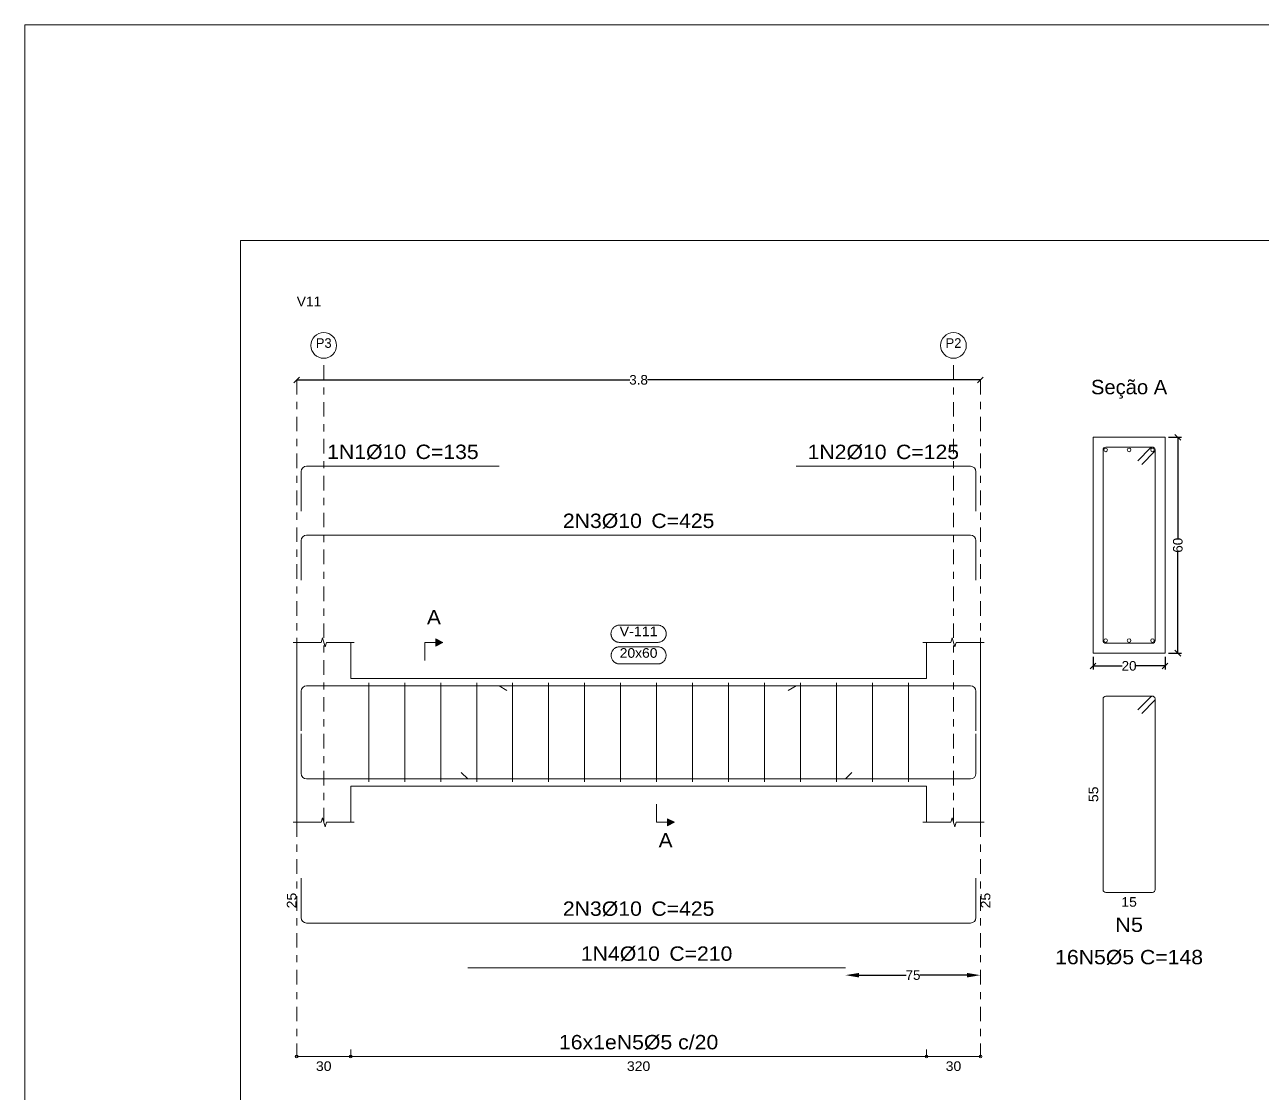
# Model space of a CAD drawing. Header units: millimetres. Extents: x 0 to 84, y 0 to 59.4.
# Drawn here: x 0 to 17.18, y 44.56 to 59.4 of the extents above; entities that cross this region are included whole.
import ezdxf
from ezdxf.enums import TextEntityAlignment as Align

# ---------------------------------------------------------------- set-up
doc = ezdxf.new("R2010")
doc.units = ezdxf.units.MM
doc.linetypes.add('CYPE_RAYAPUNTO', pattern=[0.4125, 0.2025, -0.105, 0, -0.105])
for name, color, linetype, lineweight in [('ARM_LONGITUDINAL_Ø10', 103, 'Continuous', 9), ('ARM_TRANSVERSAL_Ø5', 151, 'Continuous', 9), ('ELE_ARM_TRANS_TXT_EST', 3, 'Continuous', 9), ('ELE_CONT_NOS', 122, 'Continuous', 9), ('ELE_CONT_VIG_CONCRETO', 2, 'Continuous', 9), ('ELE_COT_COMPRIMENTO_PROJETADO', 122, 'Continuous', 0), ('ELE_COT_COT_ANCORAGENS', 3, 'Continuous', 0), ('ELE_COT_COT_ARM', 3, 'Continuous', 0), ('ELE_COT_COT_EST', 3, 'Continuous', 0), ('ELE_COT_COT_LIN_APOIOS', 2, 'CYPE_RAYAPUNTO', 0), ('ELE_COT_TEXTOS_ESTRIBOS', 122, 'Continuous', 0), ('ELE_REF_COT_LIN_AUX_COTA', 2, 'CYPE_RAYAPUNTO', 9), ('ELE_REF_LINHAS_MARCAS_PLANTA', 3, 'Continuous', 9), ('ELE_REF_MARCAS_PLANTA', 3, 'Continuous', 9), ('ELE_REF_NOME_PORTICO', 3, 'Continuous', 9), ('ELE_REF_REF_NOME', 3, 'Continuous', 9), ('ELE_REF_REF_REFERENCIA', 3, 'Continuous', 9), ('ELE_REF_TEXTO_REF_NOME', 3, 'Continuous', 9), ('ELE_REF_TEXTO_REF_REFERENCIA', 3, 'Continuous', 9), ('POR_ARM_LONG_ARM_TEXTOS', 3, 'Continuous', 9), ('POR_ARM_LONG_TXT_COMP', 3, 'Continuous', 9), ('QUAD_BORDA', 1, 'Continuous', 20), ('QUAD_LIMITES', 2, 'Continuous', 0), ('SEC_CONT_VIG_CONCRETO_CORTE', 2, 'Continuous', 9), ('SEC_COTAS_SEC_DIM_VIGA', 122, 'Continuous', 0), ('SEC_COTAS_TEXTOS_DETALHE_ESTRIBOS', 122, 'Continuous', 0), ('SEC_REF_TXT_NOMES', 3, 'Continuous', 9), ('SEC_REF_TXT_POSICOES_ARM_ESTRIBOS', 1, 'Continuous', 9)]:
    doc.layers.add(name, color=color, linetype=linetype, lineweight=lineweight)
doc.styles.add('CYPETXT', font='arial.ttf', dxfattribs={"height": 0.2})
doc.styles.add('CYPETXT_0.2', font='arial.ttf', dxfattribs={"height": 0.133333})
doc.dimstyles.new('cype_arrow', dxfattribs={"dimtxt": 0.18, "dimasz": 0.1875, "dimexe": 0.05, "dimexo": 0.05, "dimgap": 0, "dimtad": 0, "dimdec": 4, "dimzin": 0, "dimdsep": 46, "dimtxsty": 'CYPETXT_0.2', "dimcen": 0.09, "dimadec": 0, "dimazin": 0, "dimtfac": 1, "dimtdec": 4, "dimtofl": 0, "dimtmove": 2, "dimatfit": 3, "dimfxl": 1, "dimtolj": 1, "dimtzin": 0, "dimarcsym": 0})
doc.dimstyles.new('cype_oblique', dxfattribs={"dimtxt": 0.18, "dimasz": 0.18, "dimexe": 0.05, "dimexo": 0.05, "dimgap": 0, "dimtad": 0, "dimdec": 4, "dimzin": 0, "dimdsep": 46, "dimtxsty": 'CYPETXT_0.2', "dimblk": 'OBLIQUE', "dimtsz": 0.04, "dimcen": 0.09, "dimadec": 0, "dimazin": 0, "dimtfac": 1, "dimtdec": 4, "dimtofl": 0, "dimtmove": 2, "dimatfit": 3, "dimfxl": 1, "dimtolj": 1, "dimtzin": 0, "dimarcsym": 0})

# ---------------------------------------------------------------- blocks, each defined once
blk = doc.blocks.new('*D2')
at = {"layer": 'Defpoints', "color": 0, "transparency": 16777216}
for p in [(14.844, 50.666), (15.844, 50.666), (15.844, 50.489)]:
    blk.add_point(p, dxfattribs=at)
at = {"layer": 'SEC_COTAS_SEC_DIM_VIGA', "color": 0, "lineweight": -2, "transparency": 16777216}
for p, q in [((14.804, 50.449), (14.884, 50.529)), ((14.844, 50.616), (14.844, 50.439)), ((15.804, 50.449), (15.884, 50.529)), ((15.844, 50.616), (15.844, 50.439)), ((14.844, 50.489), (15.248, 50.489)), ((15.844, 50.489), (15.441, 50.489))]:
    blk.add_line(p, q, dxfattribs=at)
at = {"layer": 'SEC_COTAS_SEC_DIM_VIGA', "color": 0, "transparency": 16777216, "insert": (15.344, 50.489), "char_height": 0.1333, "attachment_point": 5, "style": 'CYPETXT_0.2'}
blk.add_mtext('\\A1;20', dxfattribs=at)
blk = doc.blocks.new('_Oblique')
at = {"color": 0, "linetype": 'ByBlock', "lineweight": -2}
blk.add_line((-0.5, -0.5), (0.5, 0.5), dxfattribs=at)
blk = doc.blocks.new('*D3')
at = {"layer": 'Defpoints', "color": 0, "transparency": 16777216}
for p in [(15.844, 53.666), (16.022, 53.666), (15.844, 50.666)]:
    blk.add_point(p, dxfattribs=at)
at = {"layer": 'SEC_COTAS_SEC_DIM_VIGA', "color": 0, "lineweight": -2, "transparency": 16777216}
for p, q in [((15.894, 53.666), (16.072, 53.666)), ((16.062, 53.626), (15.982, 53.706)), ((16.022, 53.666), (16.022, 52.262)), ((16.022, 50.666), (16.022, 52.071)), ((16.062, 50.626), (15.982, 50.706)), ((15.894, 50.666), (16.072, 50.666))]:
    blk.add_line(p, q, dxfattribs=at)
at = {"layer": 'SEC_COTAS_SEC_DIM_VIGA', "color": 0, "transparency": 16777216, "insert": (16.022, 52.166), "char_height": 0.1333, "attachment_point": 5, "rotation": 90, "style": 'CYPETXT_0.2'}
blk.add_mtext('\\A1;60', dxfattribs=at)
blk = doc.blocks.new('*D4')
at = {"layer": 'Defpoints', "color": 0, "transparency": 16777216}
for p in [(3.779, 54.464), (3.779, 54.464), (13.279, 54.464)]:
    blk.add_point(p, dxfattribs=at)
at = {"layer": 'ELE_COT_COMPRIMENTO_PROJETADO', "color": 0, "lineweight": -2, "transparency": 16777216}
for p, q in [((3.739, 54.424), (3.819, 54.504)), ((3.779, 54.464), (8.408, 54.464)), ((13.279, 54.464), (8.651, 54.464)), ((13.239, 54.424), (13.319, 54.504))]:
    blk.add_line(p, q, dxfattribs=at)
at = {"layer": 'ELE_COT_COMPRIMENTO_PROJETADO', "color": 0, "transparency": 16777216, "insert": (8.529, 54.464), "char_height": 0.1333, "attachment_point": 5, "style": 'CYPETXT_0.2'}
blk.add_mtext('\\A1;3.8', dxfattribs=at)
blk = doc.blocks.new('*D5')
at = {"layer": 'Defpoints', "color": 0, "transparency": 16777216}
for p in [(11.404, 46.191), (13.279, 46.191), (13.279, 46.191)]:
    blk.add_point(p, dxfattribs=at)
at = {"layer": 'ELE_COT_COT_ARM', "color": 0, "lineweight": -2, "transparency": 16777216}
for p, q in [((11.592, 46.191), (12.246, 46.191)), ((13.092, 46.191), (12.437, 46.191))]:
    blk.add_line(p, q, dxfattribs=at)
at = {"layer": 'ELE_COT_COT_ARM', "color": 0, "transparency": 16777216}
for points in [[(11.592, 46.222), (11.592, 46.159), (11.404, 46.191)], [(13.092, 46.222), (13.092, 46.159), (13.279, 46.191)]]:
    blk.add_solid(points, dxfattribs=at)
at = {"layer": 'ELE_COT_COT_ARM', "color": 0, "transparency": 16777216, "insert": (12.342, 46.191), "char_height": 0.1333, "attachment_point": 5, "style": 'CYPETXT_0.2'}
blk.add_mtext('\\A1;75', dxfattribs=at)

msp = doc.modelspace()

# ---------------------------------------------------------------- hatches: boundary and pattern name
at = {"layer": 'ELE_REF_LINHAS_MARCAS_PLANTA', "true_color": 0x000000}
for points in [[(5.71067, 50.7655), (5.71067, 50.8655), (5.81067, 50.8155)], [(8.92942, 48.3655), (8.92942, 48.2655), (9.02942, 48.3155)]]:
    msp.add_hatch(color=18, dxfattribs=at).paths.add_polyline_path(points, flags=0)

# ---------------------------------------------------------------- linework, layer by layer
at = {"layer": 'ARM_LONGITUDINAL_Ø10', "color": 18, "true_color": 0x000000}
for p, q in [((6.59192, 50.213), (6.6977, 50.1464)), ((10.71692, 50.213), (10.60974, 50.14869)), ((6.15442, 48.918), (6.06604, 49.00639)), ((11.40442, 48.918), (11.49281, 49.00639))]:
    msp.add_line(p, q, dxfattribs=at)
for points in [[(3.84192, 52.63928), (3.84192, 53.18928), (3.84763, 53.21798), (3.86389, 53.24231), (3.88822, 53.25857), (3.91692, 53.26428), (6.59192, 53.26428)], [(13.21692, 52.63823), (13.21692, 53.18823), (13.21121, 53.21693), (13.19496, 53.24126), (13.17062, 53.25752), (13.14192, 53.26323), (10.71692, 53.26323)], [(13.21692, 51.6805), (13.21692, 52.2305), (13.21121, 52.2592), (13.19496, 52.28353), (13.17062, 52.29979), (13.14192, 52.3055), (3.91692, 52.3055), (3.88822, 52.29979), (3.86389, 52.28353), (3.84763, 52.2592), (3.84192, 52.2305), (3.84192, 51.6805)], [(3.84192, 49.588), (3.84192, 50.138), (3.84763, 50.1667), (3.86389, 50.19103), (3.88822, 50.20729), (3.91692, 50.213), (6.59192, 50.213)], [(13.21692, 49.588), (13.21692, 50.138), (13.21121, 50.1667), (13.19496, 50.19103), (13.17062, 50.20729), (13.14192, 50.213), (3.91692, 50.213), (3.88822, 50.20729), (3.86389, 50.19103), (3.84763, 50.1667), (3.84192, 50.138), (3.84192, 49.588)], [(13.21692, 49.588), (13.21692, 50.138), (13.21121, 50.1667), (13.19496, 50.19103), (13.17062, 50.20729), (13.14192, 50.213), (10.71692, 50.213)], [(13.21692, 49.543), (13.21692, 48.993), (13.21121, 48.9643), (13.19496, 48.93997), (13.17062, 48.92371), (13.14192, 48.918), (3.91692, 48.918), (3.88822, 48.92371), (3.86389, 48.93997), (3.84763, 48.9643), (3.84192, 48.993), (3.84192, 49.543)], [(6.15442, 48.918), (11.40442, 48.918)], [(13.21692, 47.5405), (13.21692, 46.9905), (13.21121, 46.9618), (13.19496, 46.93747), (13.17062, 46.92121), (13.14192, 46.9155), (3.91692, 46.9155), (3.88822, 46.92121), (3.86389, 46.93747), (3.84763, 46.9618), (3.84192, 46.9905), (3.84192, 47.5405)], [(6.15442, 46.2905), (11.40442, 46.2905)]]:
    msp.add_lwpolyline(points, dxfattribs=at)
for centre in [(15.01942, 53.49128), (15.34442, 53.49128), (15.66942, 53.49128), (15.01942, 50.84128), (15.34442, 50.84128), (15.66942, 50.84128)]:
    msp.add_circle(centre, 0.025, dxfattribs=at)
at = {"layer": 'ARM_TRANSVERSAL_Ø5', "color": 18, "true_color": 0x000000}
for p, q in [((4.77942, 50.253), (4.77942, 48.878)), ((5.27942, 50.253), (5.27942, 48.878)), ((5.77942, 50.253), (5.77942, 48.878)), ((6.27942, 50.253), (6.27942, 48.878)), ((6.77942, 50.253), (6.77942, 48.878)), ((7.27942, 50.253), (7.27942, 48.878)), ((7.77942, 50.253), (7.77942, 48.878)), ((8.27942, 50.253), (8.27942, 48.878)), ((8.77942, 50.253), (8.77942, 48.878)), ((9.27942, 50.253), (9.27942, 48.878)), ((9.77942, 50.253), (9.77942, 48.878)), ((10.27942, 50.253), (10.27942, 48.878)), ((10.77942, 50.253), (10.77942, 48.878)), ((11.27942, 50.253), (11.27942, 48.878)), ((11.77942, 50.253), (11.77942, 48.878)), ((12.27942, 50.253), (12.27942, 48.878))]:
    msp.add_line(p, q, dxfattribs=at)
for points in [[(15.51916, 53.28798), (15.69976, 53.46924), (15.70284, 53.47425), (15.70509, 53.47969), (15.70646, 53.48541), (15.70692, 53.49128), (15.7062, 53.49859), (15.70407, 53.50563), (15.7006, 53.51211), (15.69594, 53.51779), (15.69026, 53.52246), (15.68377, 53.52592), (15.67674, 53.52806), (15.66942, 53.52878), (15.01942, 53.52878), (15.00507, 53.52592), (14.99291, 53.51779), (14.98478, 53.50563), (14.98192, 53.49128), (14.98192, 50.84128), (14.98478, 50.82693), (14.99291, 50.81476), (15.00507, 50.80663), (15.01942, 50.80378), (15.66942, 50.80378), (15.68377, 50.80663), (15.69594, 50.81476), (15.70407, 50.82693), (15.70692, 50.84128), (15.70692, 53.49128), (15.7062, 53.49859), (15.70407, 53.50563), (15.7006, 53.51211), (15.69594, 53.51779), (15.69026, 53.52246), (15.68377, 53.52592), (15.67674, 53.52806), (15.66942, 53.52878), (15.66211, 53.52806), (15.65507, 53.52592), (15.64859, 53.52246), (15.64291, 53.51779), (15.46613, 53.34102)], [(15.51916, 49.82615), (15.69976, 50.0074), (15.70284, 50.01242), (15.70509, 50.01786), (15.70646, 50.02358), (15.70692, 50.02944), (15.7062, 50.03676), (15.70407, 50.04379), (15.7006, 50.05028), (15.69594, 50.05596), (15.69026, 50.06062), (15.68377, 50.06409), (15.67674, 50.06622), (15.66942, 50.06694), (15.01942, 50.06694), (15.00507, 50.06409), (14.99291, 50.05596), (14.98478, 50.04379), (14.98192, 50.02944), (14.98192, 47.37944), (14.98478, 47.36509), (14.99291, 47.35293), (15.00507, 47.3448), (15.01942, 47.34194), (15.66942, 47.34194), (15.68377, 47.3448), (15.69594, 47.35293), (15.70407, 47.36509), (15.70692, 47.37944), (15.70692, 50.02944), (15.7062, 50.03676), (15.70407, 50.04379), (15.7006, 50.05028), (15.69594, 50.05596), (15.69026, 50.06062), (15.68377, 50.06409), (15.67674, 50.06622), (15.66942, 50.06694), (15.66211, 50.06622), (15.65507, 50.06409), (15.64859, 50.06062), (15.64291, 50.05596), (15.46613, 49.87918)]]:
    msp.add_lwpolyline(points, dxfattribs=at)
at = {"layer": 'ELE_CONT_NOS', "color": 18, "true_color": 0x000000}
for p, q in [((3.77942, 50.3155), (3.77942, 50.8155)), ((4.52942, 50.3155), (4.52942, 50.8155)), ((12.52942, 50.3155), (12.52942, 50.8155)), ((13.27942, 50.3155), (13.27942, 50.8155)), ((3.77942, 48.8155), (3.77942, 48.3155)), ((4.52942, 48.8155), (4.52942, 48.3155)), ((12.52942, 48.8155), (12.52942, 48.3155)), ((13.27942, 48.8155), (13.27942, 48.3155))]:
    msp.add_line(p, q, dxfattribs=at)
for points in [[(3.72942, 50.8155), (4.11692, 50.8155), (4.13567, 50.878), (4.17317, 50.753), (4.19192, 50.8155), (4.57942, 50.8155)], [(12.47942, 50.8155), (12.86692, 50.8155), (12.88567, 50.878), (12.92317, 50.753), (12.94192, 50.8155), (13.32942, 50.8155)], [(3.77942, 50.3155), (3.77942, 48.8155)], [(13.27942, 50.3155), (13.27942, 48.8155)], [(3.72942, 48.3155), (4.11692, 48.3155), (4.13567, 48.378), (4.17317, 48.253), (4.19192, 48.3155), (4.57942, 48.3155)], [(12.47942, 48.3155), (12.86692, 48.3155), (12.88567, 48.378), (12.92317, 48.253), (12.94192, 48.3155), (13.32942, 48.3155)]]:
    msp.add_lwpolyline(points, dxfattribs=at)
at = {"layer": 'ELE_CONT_VIG_CONCRETO', "color": 18, "true_color": 0x000000}
for p, q in [((4.52942, 50.3155), (12.52942, 50.3155)), ((4.52942, 48.8155), (12.52942, 48.8155))]:
    msp.add_line(p, q, dxfattribs=at)
at = {"layer": 'ELE_COT_COT_EST', "color": 18, "true_color": 0x000000}
for p, q in [((3.77942, 45.06002), (3.77942, 45.16002)), ((4.52942, 45.06002), (4.52942, 45.16002)), ((12.52942, 45.06002), (12.52942, 45.16002))]:
    msp.add_line(p, q, dxfattribs=at)
for points in [[(3.77942, 45.06002), (4.52942, 45.06002), (4.52942, 45.16002)], [(4.52942, 45.06002), (12.52942, 45.06002), (12.52942, 45.16002)], [(12.52942, 45.06002), (13.27942, 45.06002), (13.27942, 45.16002)]]:
    msp.add_lwpolyline(points, dxfattribs=at)
for centre in [(3.77942, 45.06002), (4.52942, 45.06002), (4.52942, 45.06002), (12.52942, 45.06002), (12.52942, 45.06002), (13.27942, 45.06002)]:
    msp.add_circle(centre, 0.02, dxfattribs=at)
at = {"layer": 'ELE_COT_COT_LIN_APOIOS', "color": 18, "true_color": 0x000000}
for p, q in [((3.77942, 54.46428), (3.77942, 45.06002)), ((13.27942, 54.46428), (13.27942, 45.06002))]:
    msp.add_line(p, q, dxfattribs=at)
at = {"layer": 'ELE_REF_COT_LIN_AUX_COTA', "color": 18, "true_color": 0x000000}
for p, q in [((4.15442, 54.46428), (4.15442, 54.76428)), ((12.90442, 54.46428), (12.90442, 54.76428)), ((4.15442, 48.3155), (4.15442, 54.46428)), ((12.90442, 48.3155), (12.90442, 54.46428))]:
    msp.add_line(p, q, dxfattribs=at)
at = {"layer": 'ELE_REF_LINHAS_MARCAS_PLANTA', "color": 18, "true_color": 0x000000}
for p, q in [((5.56067, 50.8155), (5.56067, 50.5655)), ((5.56067, 50.8155), (5.71067, 50.8155)), ((8.77942, 48.3155), (8.77942, 48.5655)), ((8.77942, 48.3155), (8.92942, 48.3155))]:
    msp.add_line(p, q, dxfattribs=at)
for points in [[(5.71067, 50.7655), (5.71067, 50.8655), (5.81067, 50.8155)], [(8.92942, 48.3655), (8.92942, 48.2655), (9.02942, 48.3155)]]:
    msp.add_lwpolyline(points, close=True, dxfattribs=at)
at = {"layer": 'ELE_REF_REF_NOME', "color": 18, "true_color": 0x000000}
for points in [[(8.79342, 51.0555), (8.80144, 51.05523), (8.80942, 51.05443), (8.81733, 51.0531), (8.82513, 51.05124), (8.83279, 51.04886), (8.84027, 51.04598), (8.84754, 51.0426), (8.85458, 51.03875), (8.86134, 51.03443), (8.86779, 51.02968), (8.87392, 51.0245), (8.87968, 51.01892), (8.88506, 51.01298), (8.89003, 51.00668), (8.89457, 51.00007), (8.89866, 50.99317), (8.90227, 50.98601), (8.90541, 50.97863), (8.90804, 50.97105), (8.91015, 50.96332), (8.91175, 50.95546), (8.91282, 50.94751), (8.91336, 50.93951), (8.91336, 50.93149), (8.91282, 50.92349), (8.91175, 50.91554), (8.91015, 50.90768), (8.90804, 50.89995), (8.90541, 50.89237), (8.90227, 50.88499), (8.89866, 50.87783), (8.89457, 50.87093), (8.89003, 50.86432), (8.88506, 50.85802), (8.87968, 50.85208), (8.87392, 50.8465), (8.86779, 50.84132), (8.86134, 50.83657), (8.85458, 50.83225), (8.84754, 50.8284), (8.84027, 50.82502), (8.83279, 50.82214), (8.82513, 50.81976), (8.81733, 50.8179), (8.80942, 50.81657), (8.80144, 50.81577), (8.79342, 50.8155), (8.26542, 50.8155), (8.25741, 50.81577), (8.24943, 50.81657), (8.24152, 50.8179), (8.23372, 50.81976), (8.22606, 50.82214), (8.21858, 50.82502), (8.2113, 50.8284), (8.20427, 50.83225), (8.19751, 50.83657), (8.19105, 50.84132), (8.18493, 50.8465), (8.17916, 50.85208), (8.17379, 50.85802), (8.16882, 50.86432), (8.16428, 50.87093), (8.16019, 50.87783), (8.15657, 50.88499), (8.15344, 50.89237), (8.15081, 50.89995), (8.14869, 50.90768), (8.1471, 50.91554), (8.14603, 50.92349), (8.14549, 50.93149), (8.14549, 50.93951), (8.14603, 50.94751), (8.1471, 50.95546), (8.14869, 50.96332), (8.15081, 50.97105), (8.15344, 50.97863), (8.15657, 50.98601), (8.16019, 50.99317), (8.16428, 51.00007), (8.16882, 51.00668), (8.17379, 51.01298), (8.17916, 51.01892), (8.18493, 51.0245), (8.19105, 51.02968), (8.19751, 51.03443), (8.20427, 51.03875), (8.2113, 51.0426), (8.21858, 51.04598), (8.22606, 51.04886), (8.23372, 51.05124), (8.24152, 51.0531), (8.24943, 51.05443), (8.25741, 51.05523), (8.26542, 51.0555), (8.79342, 51.0555)], [(8.79142, 50.7555), (8.79944, 50.75523), (8.80742, 50.75443), (8.81533, 50.7531), (8.82313, 50.75124), (8.83079, 50.74886), (8.83827, 50.74598), (8.84554, 50.7426), (8.85258, 50.73875), (8.85934, 50.73443), (8.86579, 50.72968), (8.87192, 50.7245), (8.87768, 50.71892), (8.88306, 50.71298), (8.88803, 50.70668), (8.89257, 50.70007), (8.89666, 50.69317), (8.90027, 50.68601), (8.90341, 50.67863), (8.90604, 50.67105), (8.90815, 50.66332), (8.90975, 50.65546), (8.91082, 50.64751), (8.91136, 50.63951), (8.91136, 50.63149), (8.91082, 50.62349), (8.90975, 50.61554), (8.90815, 50.60768), (8.90604, 50.59995), (8.90341, 50.59237), (8.90027, 50.58499), (8.89666, 50.57783), (8.89257, 50.57093), (8.88803, 50.56432), (8.88306, 50.55802), (8.87768, 50.55208), (8.87192, 50.5465), (8.86579, 50.54132), (8.85934, 50.53657), (8.85258, 50.53225), (8.84554, 50.5284), (8.83827, 50.52502), (8.83079, 50.52214), (8.82313, 50.51976), (8.81533, 50.5179), (8.80742, 50.51657), (8.79944, 50.51577), (8.79142, 50.5155), (8.26742, 50.5155), (8.25941, 50.51577), (8.25143, 50.51657), (8.24352, 50.5179), (8.23572, 50.51976), (8.22806, 50.52214), (8.22058, 50.52502), (8.2133, 50.5284), (8.20627, 50.53225), (8.19951, 50.53657), (8.19305, 50.54132), (8.18693, 50.5465), (8.18116, 50.55208), (8.17579, 50.55802), (8.17082, 50.56432), (8.16628, 50.57093), (8.16219, 50.57783), (8.15857, 50.58499), (8.15544, 50.59237), (8.15281, 50.59995), (8.15069, 50.60768), (8.1491, 50.61554), (8.14803, 50.62349), (8.14749, 50.63149), (8.14749, 50.63951), (8.14803, 50.64751), (8.1491, 50.65546), (8.15069, 50.66332), (8.15281, 50.67105), (8.15544, 50.67863), (8.15857, 50.68601), (8.16219, 50.69317), (8.16628, 50.70007), (8.17082, 50.70668), (8.17579, 50.71298), (8.18116, 50.71892), (8.18693, 50.7245), (8.19305, 50.72968), (8.19951, 50.73443), (8.20627, 50.73875), (8.2133, 50.7426), (8.22058, 50.74598), (8.22806, 50.74886), (8.23572, 50.75124), (8.24352, 50.7531), (8.25143, 50.75443), (8.25941, 50.75523), (8.26742, 50.7555), (8.79142, 50.7555)]]:
    msp.add_lwpolyline(points, close=True, dxfattribs=at)
at = {"layer": 'ELE_REF_REF_REFERENCIA', "color": 18, "true_color": 0x000000}
for centre in [(4.15442, 54.94267), (12.90442, 54.94267)]:
    msp.add_circle(centre, 0.17839, dxfattribs=at)
at = {"layer": 'QUAD_BORDA', "color": 18, "true_color": 0x000000}
msp.add_lwpolyline([(3, 3), (81, 3), (81, 56.4), (3, 56.4), (3, 3)], close=True, dxfattribs=at)
at = {"layer": 'QUAD_LIMITES', "color": 18, "true_color": 0x000000}
msp.add_lwpolyline([(0, 0), (84, 0), (84, 59.4), (0, 59.4), (0, 0)], close=True, dxfattribs=at)
at = {"layer": 'SEC_CONT_VIG_CONCRETO_CORTE', "color": 18, "true_color": 0x000000}
msp.add_lwpolyline([(15.84442, 53.66628), (14.84442, 53.66628), (14.84442, 50.66628), (15.84442, 50.66628), (15.84442, 53.66628)], close=True, dxfattribs=at)

# ---------------------------------------------------------------- texts
at = {"layer": 'ELE_ARM_TRANS_TXT_EST', "color": 18, "true_color": 0x000000, "style": 'CYPETXT', "width": 1.055863}
msp.add_text('16x1eN5%%c5 c/20', height=0.2, dxfattribs=at).set_placement((7.42242, 45.16002), (9.63642, 45.16002), align=Align.FIT)
at = {"layer": 'ELE_COT_COT_ANCORAGENS', "color": 18, "true_color": 0x000000, "style": 'CYPETXT', "width": 1.042546}
for p, p2 in [((3.77526, 47.12), (3.77526, 47.336)), ((13.41692, 47.12), (13.41692, 47.336))]:
    msp.add_text('25', height=0.133333, rotation=90, dxfattribs=at).set_placement(p, p2, align=Align.FIT)
at = {"layer": 'ELE_COT_TEXTOS_ESTRIBOS', "color": 18, "true_color": 0x000000, "style": 'CYPETXT', "width": 1.042546}
for s, p, p2 in [('30', (4.04642, 44.86002), (4.26242, 44.86002)), ('320', (8.36742, 44.86002), (8.69142, 44.86002)), ('30', (12.79642, 44.86002), (13.01242, 44.86002))]:
    msp.add_text(s, height=0.133333, dxfattribs=at).set_placement(p, p2, align=Align.FIT)
at = {"layer": 'ELE_REF_MARCAS_PLANTA', "color": 18, "true_color": 0x000000, "style": 'CYPETXT', "width": 1.044083}
for p, p2 in [((5.58817, 51.0655), (5.78317, 51.0655)), ((8.80692, 47.9655), (9.00192, 47.9655))]:
    msp.add_text('A', height=0.2, dxfattribs=at).set_placement(p, p2, align=Align.FIT)
at = {"layer": 'ELE_REF_NOME_PORTICO', "color": 18, "true_color": 0x000000, "style": 'CYPETXT', "width": 1.025878}
msp.add_text('V11', height=0.133333, dxfattribs=at).set_placement((3.77942, 55.48773), (4.11942, 55.48773), align=Align.FIT)
at = {"layer": 'ELE_REF_TEXTO_REF_NOME', "color": 18, "true_color": 0x000000, "style": 'CYPETXT'}
for s, width, p, p2 in [('V-111', 1.06228, (8.26542, 50.90217), (8.79342, 50.90217)), ('20x60', 1.032505, (8.26742, 50.60217), (8.79142, 50.60217))]:
    msp.add_text(s, height=0.133333, dxfattribs=dict(at, width=width)).set_placement(p, p2, align=Align.FIT)
at = {"layer": 'ELE_REF_TEXTO_REF_REFERENCIA', "color": 18, "true_color": 0x000000, "style": 'CYPETXT', "width": 0.965629}
for s, p, p2 in [('P3', (4.04442, 54.90934), (4.26442, 54.90934)), ('P2', (12.79442, 54.90934), (13.01442, 54.90934))]:
    msp.add_text(s, height=0.133333, dxfattribs=at).set_placement(p, p2, align=Align.FIT)
at = {"layer": 'POR_ARM_LONG_ARM_TEXTOS', "color": 18, "true_color": 0x000000, "style": 'CYPETXT', "width": 1.055105}
for s, p, p2 in [('1N1%%c10', (4.20192, 53.36428), (5.29992, 53.36428)), ('1N2%%c10', (10.87692, 53.36323), (11.97492, 53.36323)), ('2N3%%c10', (7.47692, 52.4055), (8.57492, 52.4055)), ('2N3%%c10', (7.47692, 47.0155), (8.57492, 47.0155)), ('1N4%%c10', (7.72692, 46.3905), (8.82492, 46.3905))]:
    msp.add_text(s, height=0.2, dxfattribs=at).set_placement(p, p2, align=Align.FIT)
at = {"layer": 'POR_ARM_LONG_TXT_COMP', "color": 18, "true_color": 0x000000, "style": 'CYPETXT', "width": 1.053117}
for s, p, p2 in [(' C=135', (5.34992, 53.36428), (6.30692, 53.36428)), (' C=125', (12.02492, 53.36323), (12.98192, 53.36323)), (' C=425', (8.62492, 52.4055), (9.58192, 52.4055)), (' C=425', (8.62492, 47.0155), (9.58192, 47.0155)), (' C=210', (8.87492, 46.3905), (9.83192, 46.3905))]:
    msp.add_text(s, height=0.2, dxfattribs=at).set_placement(p, p2, align=Align.FIT)
at = {"layer": 'SEC_COTAS_TEXTOS_DETALHE_ESTRIBOS', "color": 18, "true_color": 0x000000, "style": 'CYPETXT', "width": 1.042546}
msp.add_text('55', height=0.133333, rotation=90, dxfattribs=at).set_placement((14.91526, 48.59644), (14.91526, 48.81244), align=Align.FIT)
msp.add_text('15', height=0.133333, dxfattribs=at).set_placement((15.23642, 47.14194), (15.45242, 47.14194), align=Align.FIT)
at = {"layer": 'SEC_REF_TXT_NOMES', "color": 18, "true_color": 0x000000, "style": 'CYPETXT', "width": 1.002256}
msp.add_text('Seção A', height=0.2, dxfattribs=at).set_placement((14.81492, 54.26428), (15.87392, 54.26428), align=Align.FIT)
at = {"layer": 'SEC_REF_TXT_POSICOES_ARM_ESTRIBOS', "color": 18, "true_color": 0x000000, "style": 'CYPETXT'}
for s, width, p, p2 in [('N5', 1.083541, (15.15092, 46.79194), (15.53792, 46.79194)), ('16N5%%c5 C=148', 1.054178, (14.31692, 46.34194), (16.37192, 46.34194))]:
    msp.add_text(s, height=0.2, dxfattribs=dict(at, width=width)).set_placement(p, p2, align=Align.FIT)

# ---------------------------------------------------------------- dimensions: what is measured, and where the dimension line sits
at = {"layer": 'ELE_COT_COMPRIMENTO_PROJETADO', "color": 18, "true_color": 0x000000}
dim = msp.add_aligned_dim(p1=(13.27942, 54.46428), p2=(3.77942, 54.46428), distance=0, text='3.8', dimstyle='cype_oblique', override={"dimexe": 0, "dimexo": 0}, dxfattribs=at)
dim.commit()
dim.dimension.update_dxf_attribs({"geometry": '*D4', "text_midpoint": (8.52942, 54.46428)})
at = {"layer": 'ELE_COT_COT_ARM', "color": 18, "true_color": 0x000000}
dim = msp.add_aligned_dim(p1=(11.40442, 46.1905), p2=(13.27942, 46.1905), distance=0, text='75', dimstyle='cype_arrow', override={"dimexe": 0, "dimexo": 0}, dxfattribs=at)
dim.commit()
dim.dimension.update_dxf_attribs({"geometry": '*D5', "text_midpoint": (12.34192, 46.1905)})
at = {"layer": 'SEC_COTAS_SEC_DIM_VIGA', "color": 18, "true_color": 0x000000}
for p1, p2, text, picture, middle in [((15.84442, 50.66628), (15.84442, 53.66628), '60', '*D3', (16.02176, 52.16628)), ((14.84442, 50.66628), (15.84442, 50.66628), '20', '*D2', (15.34442, 50.48894))]:
    dim = msp.add_aligned_dim(p1=p1, p2=p2, distance=-0.17733, text=text, dimstyle='cype_oblique', dxfattribs=at)
    dim.commit()
    dim.dimension.update_dxf_attribs({"geometry": picture, "text_midpoint": middle})

doc.saveas('drawing.dxf')
